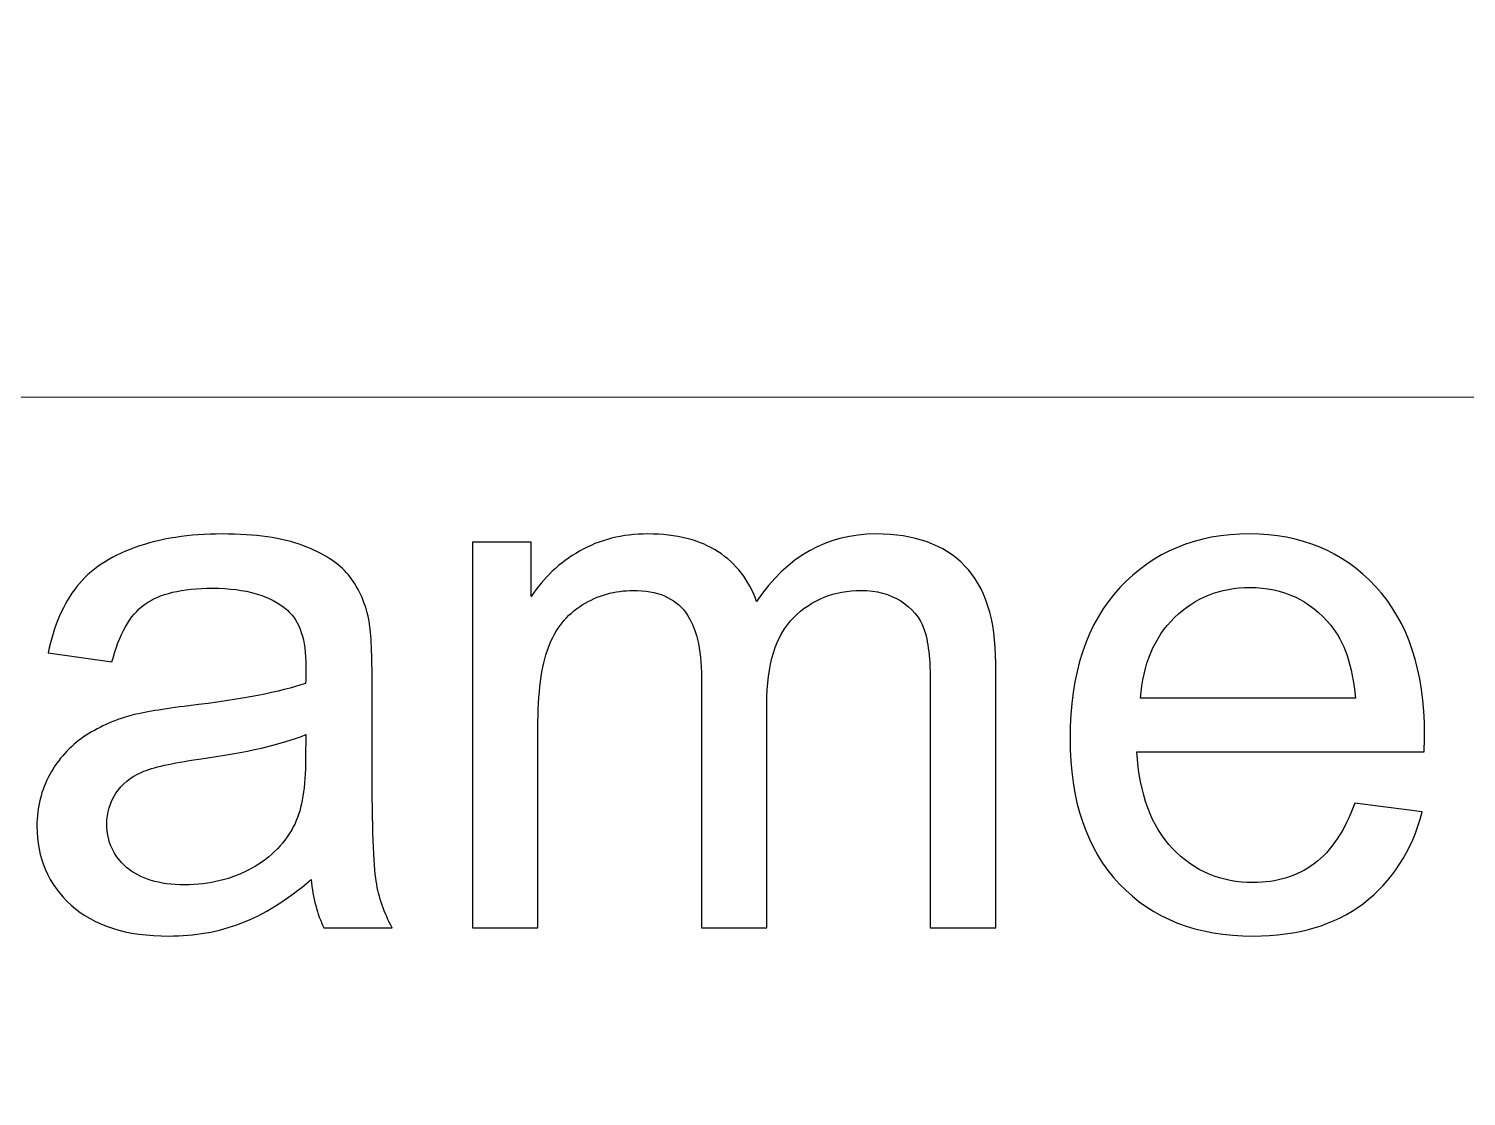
# Model space of a CAD drawing. Header units: centimetres. Extents: x -29.7 to 21.6, y -14.4 to 13.7.
# Drawn here: x 5.14 to 6.264, y 11.094 to 11.929 of the extents above; entities that cross this region are included whole.
import ezdxf

# ---------------------------------------------------------------- set-up
doc = ezdxf.new("R2010")
doc.units = ezdxf.units.CM
doc.header["$MEASUREMENT"] = 0
doc.layers.add('Layer 1', color=7, linetype='Continuous')

msp = doc.modelspace()

# ---------------------------------------------------------------- linework, layer by layer
at = {"layer": 'Layer 1', "color": 1, "lineweight": 9}
for points, knots in [([(1.28938, 9.70732), (1.28938, 9.70732), (1.28938, 13.6953), (1.28938, 13.6953), (1.28938, 13.6953), (1.28938, 13.6953), (11.25933, 13.6953), (11.25933, 13.6953), (11.25933, 13.6953), (11.25933, 13.6953), (11.25933, 9.70732), (11.25933, 9.70732)], [0, 0, 0, 0, 0.25, 0.25, 0.25, 0.25, 0.5, 0.5, 0.5, 0.5, 1, 1, 1, 1]), ([(8.76143, 11.01684), (8.76143, 11.01684), (4.28579, 11.01684), (4.28579, 11.01684), (4.28579, 11.01684), (4.28579, 11.01684), (4.28579, 11.64086), (4.28579, 11.64086), (4.28579, 11.64086), (4.28579, 11.64086), (8.76143, 11.64086), (8.76143, 11.64086), (8.76143, 11.64086), (8.76143, 11.64086), (8.76143, 11.01684), (8.76143, 11.01684)], [0, 0, 0, 0, 0.2, 0.2, 0.2, 0.2, 0.4, 0.4, 0.4, 0.4, 0.6, 0.6, 0.6, 0.6, 1, 1, 1, 1]), ([(8.76143, 11.01684), (8.76143, 11.01684), (4.28579, 11.01684), (4.28579, 11.01684), (4.28579, 11.01684), (4.28579, 11.01684), (4.28579, 11.64086), (4.28579, 11.64086), (4.28579, 11.64086), (4.28579, 11.64086), (8.76143, 11.64086), (8.76143, 11.64086), (8.76143, 11.64086), (8.76143, 11.64086), (8.76143, 11.01684), (8.76143, 11.01684)], [0, 0, 0, 0, 0.2, 0.2, 0.2, 0.2, 0.4, 0.4, 0.4, 0.4, 0.6, 0.6, 0.6, 0.6, 1, 1, 1, 1]), ([(5.36105, 11.2637), (5.34207, 11.24753), (5.32377, 11.2362), (5.30623, 11.22951), (5.30623, 11.22951), (5.2887, 11.22283), (5.26991, 11.21954), (5.24977, 11.21954), (5.24977, 11.21954), (5.21665, 11.21954), (5.19117, 11.22758), (5.17335, 11.24375), (5.17335, 11.24375), (5.15553, 11.25983), (5.14662, 11.28046), (5.14662, 11.30554), (5.14662, 11.30554), (5.14662, 11.32027), (5.15001, 11.33373), (5.15669, 11.34593), (5.15669, 11.34593), (5.16347, 11.35813), (5.17229, 11.36782), (5.18313, 11.37518), (5.18313, 11.37518), (5.19408, 11.38254), (5.20628, 11.38816), (5.21994, 11.39194), (5.21994, 11.39194), (5.23001, 11.39455), (5.24522, 11.39707), (5.26546, 11.39959), (5.26546, 11.39959), (5.30672, 11.40443), (5.33723, 11.41034), (5.3567, 11.41712), (5.3567, 11.41712), (5.35689, 11.42409), (5.35699, 11.42855), (5.35699, 11.43039), (5.35699, 11.43039), (5.35699, 11.45111), (5.35214, 11.46574), (5.34246, 11.47426), (5.34246, 11.47426), (5.32938, 11.48579), (5.30992, 11.4915), (5.28415, 11.4915), (5.28415, 11.4915), (5.26004, 11.4915), (5.24221, 11.48724), (5.23079, 11.47881), (5.23079, 11.47881), (5.21926, 11.47039), (5.21083, 11.45547), (5.20531, 11.43397), (5.20531, 11.43397), (5.20531, 11.43397), (5.15534, 11.44094), (5.15534, 11.44094), (5.15534, 11.44094), (5.15989, 11.46235), (5.16735, 11.47969), (5.17781, 11.49286), (5.17781, 11.49286), (5.18827, 11.50603), (5.20338, 11.5161), (5.22313, 11.52327), (5.22313, 11.52327), (5.2428, 11.53034), (5.26575, 11.53392), (5.29171, 11.53392), (5.29171, 11.53392), (5.31747, 11.53392), (5.33849, 11.53092), (5.35466, 11.52482), (5.35466, 11.52482), (5.37074, 11.51872), (5.38265, 11.51116), (5.39021, 11.50196), (5.39021, 11.50196), (5.39776, 11.49276), (5.40309, 11.48114), (5.40619, 11.46709), (5.40619, 11.46709), (5.40783, 11.45838), (5.40871, 11.44269), (5.40871, 11.42012), (5.40871, 11.42012), (5.40871, 11.42012), (5.40871, 11.35232), (5.40871, 11.35232), (5.40871, 11.35232), (5.40871, 11.30496), (5.40977, 11.27503), (5.4119, 11.26235), (5.4119, 11.26235), (5.41394, 11.24966), (5.4182, 11.23755), (5.4244, 11.22593), (5.4244, 11.22593), (5.4244, 11.22593), (5.37093, 11.22593), (5.37093, 11.22593), (5.37093, 11.22593), (5.3658, 11.23668), (5.36251, 11.24927), (5.36105, 11.2637)], [0, 0, 0, 0, 0.0357143, 0.0357143, 0.0357143, 0.0357143, 0.0714286, 0.0714286, 0.0714286, 0.0714286, 0.1071429, 0.1071429, 0.1071429, 0.1071429, 0.1428571, 0.1428571, 0.1428571, 0.1428571, 0.1785714, 0.1785714, 0.1785714, 0.1785714, 0.2142857, 0.2142857, 0.2142857, 0.2142857, 0.25, 0.25, 0.25, 0.25, 0.2857143, 0.2857143, 0.2857143, 0.2857143, 0.3214286, 0.3214286, 0.3214286, 0.3214286, 0.3571429, 0.3571429, 0.3571429, 0.3571429, 0.3928571, 0.3928571, 0.3928571, 0.3928571, 0.4285714, 0.4285714, 0.4285714, 0.4285714, 0.4642857, 0.4642857, 0.4642857, 0.4642857, 0.5, 0.5, 0.5, 0.5, 0.5357143, 0.5357143, 0.5357143, 0.5357143, 0.5714286, 0.5714286, 0.5714286, 0.5714286, 0.6071429, 0.6071429, 0.6071429, 0.6071429, 0.6428571, 0.6428571, 0.6428571, 0.6428571, 0.6785714, 0.6785714, 0.6785714, 0.6785714, 0.7142857, 0.7142857, 0.7142857, 0.7142857, 0.75, 0.75, 0.75, 0.75, 0.7857143, 0.7857143, 0.7857143, 0.7857143, 0.8214286, 0.8214286, 0.8214286, 0.8214286, 0.8571429, 0.8571429, 0.8571429, 0.8571429, 0.8928571, 0.8928571, 0.8928571, 0.8928571, 0.9285714, 0.9285714, 0.9285714, 0.9285714, 1, 1, 1, 1]), ([(5.48725, 11.22593), (5.48725, 11.22593), (5.48725, 11.52753), (5.48725, 11.52753), (5.48725, 11.52753), (5.48725, 11.52753), (5.53316, 11.52753), (5.53316, 11.52753), (5.53316, 11.52753), (5.53316, 11.52753), (5.53316, 11.48492), (5.53316, 11.48492), (5.53316, 11.48492), (5.54256, 11.49964), (5.55515, 11.51155), (5.57084, 11.52046), (5.57084, 11.52046), (5.58653, 11.52947), (5.60435, 11.53392), (5.6244, 11.53392), (5.6244, 11.53392), (5.64667, 11.53392), (5.66498, 11.52927), (5.67922, 11.52007), (5.67922, 11.52007), (5.69345, 11.51078), (5.70353, 11.49789), (5.70934, 11.48124), (5.70934, 11.48124), (5.73336, 11.51639), (5.76445, 11.53392), (5.8028, 11.53392), (5.8028, 11.53392), (5.83283, 11.53392), (5.85597, 11.52569), (5.87205, 11.50913), (5.87205, 11.50913), (5.88823, 11.49257), (5.89636, 11.46709), (5.89636, 11.43271), (5.89636, 11.43271), (5.89636, 11.43271), (5.89636, 11.22593), (5.89636, 11.22593), (5.89636, 11.22593), (5.89636, 11.22593), (5.84522, 11.22593), (5.84522, 11.22593), (5.84522, 11.22593), (5.84522, 11.22593), (5.84522, 11.41576), (5.84522, 11.41576), (5.84522, 11.41576), (5.84522, 11.4361), (5.84348, 11.45082), (5.84019, 11.45983), (5.84019, 11.45983), (5.83689, 11.46884), (5.83089, 11.47601), (5.82208, 11.48153), (5.82208, 11.48153), (5.81336, 11.48705), (5.80309, 11.48976), (5.79137, 11.48976), (5.79137, 11.48976), (5.77007, 11.48976), (5.75244, 11.48269), (5.73839, 11.46864), (5.73839, 11.46864), (5.72435, 11.4545), (5.71738, 11.43194), (5.71738, 11.40094), (5.71738, 11.40094), (5.71738, 11.40094), (5.71738, 11.22593), (5.71738, 11.22593), (5.71738, 11.22593), (5.71738, 11.22593), (5.66624, 11.22593), (5.66624, 11.22593), (5.66624, 11.22593), (5.66624, 11.22593), (5.66624, 11.42167), (5.66624, 11.42167), (5.66624, 11.42167), (5.66624, 11.44433), (5.66207, 11.46138), (5.65374, 11.47271), (5.65374, 11.47271), (5.64542, 11.48404), (5.63176, 11.48976), (5.61287, 11.48976), (5.61287, 11.48976), (5.59854, 11.48976), (5.58527, 11.48598), (5.57307, 11.47843), (5.57307, 11.47843), (5.56086, 11.47087), (5.55205, 11.45983), (5.54653, 11.44521), (5.54653, 11.44521), (5.5411, 11.43068), (5.53839, 11.40966), (5.53839, 11.38225), (5.53839, 11.38225), (5.53839, 11.38225), (5.53839, 11.22593), (5.53839, 11.22593), (5.53839, 11.22593), (5.53839, 11.22593), (5.48725, 11.22593), (5.48725, 11.22593)], [0, 0, 0, 0, 0.0344828, 0.0344828, 0.0344828, 0.0344828, 0.0689655, 0.0689655, 0.0689655, 0.0689655, 0.1034483, 0.1034483, 0.1034483, 0.1034483, 0.137931, 0.137931, 0.137931, 0.137931, 0.1724138, 0.1724138, 0.1724138, 0.1724138, 0.2068966, 0.2068966, 0.2068966, 0.2068966, 0.2413793, 0.2413793, 0.2413793, 0.2413793, 0.2758621, 0.2758621, 0.2758621, 0.2758621, 0.3103448, 0.3103448, 0.3103448, 0.3103448, 0.3448276, 0.3448276, 0.3448276, 0.3448276, 0.3793103, 0.3793103, 0.3793103, 0.3793103, 0.4137931, 0.4137931, 0.4137931, 0.4137931, 0.4482759, 0.4482759, 0.4482759, 0.4482759, 0.4827586, 0.4827586, 0.4827586, 0.4827586, 0.5172414, 0.5172414, 0.5172414, 0.5172414, 0.5517241, 0.5517241, 0.5517241, 0.5517241, 0.5862069, 0.5862069, 0.5862069, 0.5862069, 0.6206897, 0.6206897, 0.6206897, 0.6206897, 0.6551724, 0.6551724, 0.6551724, 0.6551724, 0.6896552, 0.6896552, 0.6896552, 0.6896552, 0.7241379, 0.7241379, 0.7241379, 0.7241379, 0.7586207, 0.7586207, 0.7586207, 0.7586207, 0.7931034, 0.7931034, 0.7931034, 0.7931034, 0.8275862, 0.8275862, 0.8275862, 0.8275862, 0.862069, 0.862069, 0.862069, 0.862069, 0.8965517, 0.8965517, 0.8965517, 0.8965517, 0.9310345, 0.9310345, 0.9310345, 0.9310345, 1, 1, 1, 1]), ([(6.17704, 11.32356), (6.17704, 11.32356), (6.22992, 11.31658), (6.22992, 11.31658), (6.22992, 11.31658), (6.22169, 11.28588), (6.20629, 11.26196), (6.18382, 11.24501), (6.18382, 11.24501), (6.16135, 11.22806), (6.13268, 11.21954), (6.09772, 11.21954), (6.09772, 11.21954), (6.05375, 11.21954), (6.01888, 11.2331), (5.99312, 11.26022), (5.99312, 11.26022), (5.96735, 11.28724), (5.95447, 11.3253), (5.95447, 11.37421), (5.95447, 11.37421), (5.95447, 11.42477), (5.96745, 11.46409), (5.9935, 11.49199), (5.9935, 11.49199), (6.01956, 11.51998), (6.05336, 11.53392), (6.09491, 11.53392), (6.09491, 11.53392), (6.1351, 11.53392), (6.16794, 11.52027), (6.19341, 11.49286), (6.19341, 11.49286), (6.21888, 11.46545), (6.23167, 11.4269), (6.23167, 11.37721), (6.23167, 11.37721), (6.23167, 11.37421), (6.23157, 11.36966), (6.23138, 11.36366), (6.23138, 11.36366), (6.23138, 11.36366), (6.00677, 11.36366), (6.00677, 11.36366), (6.00677, 11.36366), (6.00871, 11.33063), (6.01801, 11.30525), (6.03486, 11.28772), (6.03486, 11.28772), (6.05162, 11.27019), (6.07263, 11.26138), (6.09772, 11.26138), (6.09772, 11.26138), (6.11641, 11.26138), (6.13239, 11.26632), (6.14556, 11.2762), (6.14556, 11.2762), (6.15883, 11.28608), (6.16929, 11.30186), (6.17704, 11.32356)], [0, 0, 0, 0, 0.0625, 0.0625, 0.0625, 0.0625, 0.125, 0.125, 0.125, 0.125, 0.1875, 0.1875, 0.1875, 0.1875, 0.25, 0.25, 0.25, 0.25, 0.3125, 0.3125, 0.3125, 0.3125, 0.375, 0.375, 0.375, 0.375, 0.4375, 0.4375, 0.4375, 0.4375, 0.5, 0.5, 0.5, 0.5, 0.5625, 0.5625, 0.5625, 0.5625, 0.625, 0.625, 0.625, 0.625, 0.6875, 0.6875, 0.6875, 0.6875, 0.75, 0.75, 0.75, 0.75, 0.8125, 0.8125, 0.8125, 0.8125, 0.875, 0.875, 0.875, 0.875, 1, 1, 1, 1]), ([(6.00968, 11.4055), (6.00968, 11.4055), (6.17762, 11.4055), (6.17762, 11.4055), (6.17762, 11.4055), (6.17539, 11.43087), (6.1689, 11.44985), (6.15835, 11.46254), (6.15835, 11.46254), (6.14217, 11.4822), (6.12106, 11.49208), (6.0952, 11.49208), (6.0952, 11.49208), (6.07176, 11.49208), (6.0521, 11.48424), (6.03612, 11.46855), (6.03612, 11.46855), (6.02023, 11.45286), (6.01142, 11.43184), (6.00968, 11.4055)], [0, 0, 0, 0, 0.1666667, 0.1666667, 0.1666667, 0.1666667, 0.3333333, 0.3333333, 0.3333333, 0.3333333, 0.5, 0.5, 0.5, 0.5, 0.6666667, 0.6666667, 0.6666667, 0.6666667, 1, 1, 1, 1]), ([(5.35699, 11.37702), (5.33839, 11.36947), (5.3105, 11.36307), (5.2733, 11.35784), (5.2733, 11.35784), (5.25219, 11.35484), (5.23728, 11.35145), (5.22856, 11.34767), (5.22856, 11.34767), (5.21984, 11.3439), (5.21316, 11.33838), (5.20841, 11.33121), (5.20841, 11.33121), (5.20367, 11.32395), (5.20125, 11.31591), (5.20125, 11.307), (5.20125, 11.307), (5.20125, 11.29353), (5.20638, 11.2822), (5.21674, 11.27319), (5.21674, 11.27319), (5.22711, 11.26419), (5.24221, 11.25963), (5.26207, 11.25963), (5.26207, 11.25963), (5.28173, 11.25963), (5.29926, 11.2639), (5.31466, 11.27252), (5.31466, 11.27252), (5.32996, 11.28104), (5.3413, 11.29276), (5.34846, 11.30758), (5.34846, 11.30758), (5.35398, 11.3191), (5.3567, 11.33605), (5.3567, 11.35843), (5.3567, 11.35843), (5.3567, 11.35843), (5.35699, 11.37702), (5.35699, 11.37702)], [0, 0, 0, 0, 0.0909091, 0.0909091, 0.0909091, 0.0909091, 0.1818182, 0.1818182, 0.1818182, 0.1818182, 0.2727273, 0.2727273, 0.2727273, 0.2727273, 0.3636364, 0.3636364, 0.3636364, 0.3636364, 0.4545455, 0.4545455, 0.4545455, 0.4545455, 0.5454545, 0.5454545, 0.5454545, 0.5454545, 0.6363636, 0.6363636, 0.6363636, 0.6363636, 0.7272727, 0.7272727, 0.7272727, 0.7272727, 0.8181818, 0.8181818, 0.8181818, 0.8181818, 1, 1, 1, 1])]:
    msp.add_open_spline(points, degree=3, knots=knots, dxfattribs=at)
at = {"layer": 'Layer 1', "color": 250}
for points, knots in [([(5.36105, 11.2637), (5.34207, 11.24753), (5.32377, 11.2362), (5.30623, 11.22951), (5.30623, 11.22951), (5.2887, 11.22283), (5.26991, 11.21954), (5.24977, 11.21954), (5.24977, 11.21954), (5.21665, 11.21954), (5.19117, 11.22758), (5.17335, 11.24375), (5.17335, 11.24375), (5.15553, 11.25983), (5.14662, 11.28046), (5.14662, 11.30554), (5.14662, 11.30554), (5.14662, 11.32027), (5.15001, 11.33373), (5.15669, 11.34593), (5.15669, 11.34593), (5.16347, 11.35813), (5.17229, 11.36782), (5.18313, 11.37518), (5.18313, 11.37518), (5.19408, 11.38254), (5.20628, 11.38816), (5.21994, 11.39194), (5.21994, 11.39194), (5.23001, 11.39455), (5.24522, 11.39707), (5.26546, 11.39959), (5.26546, 11.39959), (5.30672, 11.40443), (5.33723, 11.41034), (5.3567, 11.41712), (5.3567, 11.41712), (5.35689, 11.42409), (5.35699, 11.42855), (5.35699, 11.43039), (5.35699, 11.43039), (5.35699, 11.45111), (5.35214, 11.46574), (5.34246, 11.47426), (5.34246, 11.47426), (5.32938, 11.48579), (5.30992, 11.4915), (5.28415, 11.4915), (5.28415, 11.4915), (5.26004, 11.4915), (5.24221, 11.48724), (5.23079, 11.47881), (5.23079, 11.47881), (5.21926, 11.47039), (5.21083, 11.45547), (5.20531, 11.43397), (5.20531, 11.43397), (5.20531, 11.43397), (5.15534, 11.44094), (5.15534, 11.44094), (5.15534, 11.44094), (5.15989, 11.46235), (5.16735, 11.47969), (5.17781, 11.49286), (5.17781, 11.49286), (5.18827, 11.50603), (5.20338, 11.5161), (5.22313, 11.52327), (5.22313, 11.52327), (5.2428, 11.53034), (5.26575, 11.53392), (5.29171, 11.53392), (5.29171, 11.53392), (5.31747, 11.53392), (5.33849, 11.53092), (5.35466, 11.52482), (5.35466, 11.52482), (5.37074, 11.51872), (5.38265, 11.51116), (5.39021, 11.50196), (5.39021, 11.50196), (5.39776, 11.49276), (5.40309, 11.48114), (5.40619, 11.46709), (5.40619, 11.46709), (5.40783, 11.45838), (5.40871, 11.44269), (5.40871, 11.42012), (5.40871, 11.42012), (5.40871, 11.42012), (5.40871, 11.35232), (5.40871, 11.35232), (5.40871, 11.35232), (5.40871, 11.30496), (5.40977, 11.27503), (5.4119, 11.26235), (5.4119, 11.26235), (5.41394, 11.24966), (5.4182, 11.23755), (5.4244, 11.22593), (5.4244, 11.22593), (5.4244, 11.22593), (5.37093, 11.22593), (5.37093, 11.22593), (5.37093, 11.22593), (5.3658, 11.23668), (5.36251, 11.24927), (5.36105, 11.2637)], [0, 0, 0, 0, 0.0357143, 0.0357143, 0.0357143, 0.0357143, 0.0714286, 0.0714286, 0.0714286, 0.0714286, 0.1071429, 0.1071429, 0.1071429, 0.1071429, 0.1428571, 0.1428571, 0.1428571, 0.1428571, 0.1785714, 0.1785714, 0.1785714, 0.1785714, 0.2142857, 0.2142857, 0.2142857, 0.2142857, 0.25, 0.25, 0.25, 0.25, 0.2857143, 0.2857143, 0.2857143, 0.2857143, 0.3214286, 0.3214286, 0.3214286, 0.3214286, 0.3571429, 0.3571429, 0.3571429, 0.3571429, 0.3928571, 0.3928571, 0.3928571, 0.3928571, 0.4285714, 0.4285714, 0.4285714, 0.4285714, 0.4642857, 0.4642857, 0.4642857, 0.4642857, 0.5, 0.5, 0.5, 0.5, 0.5357143, 0.5357143, 0.5357143, 0.5357143, 0.5714286, 0.5714286, 0.5714286, 0.5714286, 0.6071429, 0.6071429, 0.6071429, 0.6071429, 0.6428571, 0.6428571, 0.6428571, 0.6428571, 0.6785714, 0.6785714, 0.6785714, 0.6785714, 0.7142857, 0.7142857, 0.7142857, 0.7142857, 0.75, 0.75, 0.75, 0.75, 0.7857143, 0.7857143, 0.7857143, 0.7857143, 0.8214286, 0.8214286, 0.8214286, 0.8214286, 0.8571429, 0.8571429, 0.8571429, 0.8571429, 0.8928571, 0.8928571, 0.8928571, 0.8928571, 0.9285714, 0.9285714, 0.9285714, 0.9285714, 1, 1, 1, 1]), ([(5.48725, 11.22593), (5.48725, 11.22593), (5.48725, 11.52753), (5.48725, 11.52753), (5.48725, 11.52753), (5.48725, 11.52753), (5.53316, 11.52753), (5.53316, 11.52753), (5.53316, 11.52753), (5.53316, 11.52753), (5.53316, 11.48492), (5.53316, 11.48492), (5.53316, 11.48492), (5.54256, 11.49964), (5.55515, 11.51155), (5.57084, 11.52046), (5.57084, 11.52046), (5.58653, 11.52947), (5.60435, 11.53392), (5.6244, 11.53392), (5.6244, 11.53392), (5.64667, 11.53392), (5.66498, 11.52927), (5.67922, 11.52007), (5.67922, 11.52007), (5.69345, 11.51078), (5.70353, 11.49789), (5.70934, 11.48124), (5.70934, 11.48124), (5.73336, 11.51639), (5.76445, 11.53392), (5.8028, 11.53392), (5.8028, 11.53392), (5.83283, 11.53392), (5.85597, 11.52569), (5.87205, 11.50913), (5.87205, 11.50913), (5.88823, 11.49257), (5.89636, 11.46709), (5.89636, 11.43271), (5.89636, 11.43271), (5.89636, 11.43271), (5.89636, 11.22593), (5.89636, 11.22593), (5.89636, 11.22593), (5.89636, 11.22593), (5.84522, 11.22593), (5.84522, 11.22593), (5.84522, 11.22593), (5.84522, 11.22593), (5.84522, 11.41576), (5.84522, 11.41576), (5.84522, 11.41576), (5.84522, 11.4361), (5.84348, 11.45082), (5.84019, 11.45983), (5.84019, 11.45983), (5.83689, 11.46884), (5.83089, 11.47601), (5.82208, 11.48153), (5.82208, 11.48153), (5.81336, 11.48705), (5.80309, 11.48976), (5.79137, 11.48976), (5.79137, 11.48976), (5.77007, 11.48976), (5.75244, 11.48269), (5.73839, 11.46864), (5.73839, 11.46864), (5.72435, 11.4545), (5.71738, 11.43194), (5.71738, 11.40094), (5.71738, 11.40094), (5.71738, 11.40094), (5.71738, 11.22593), (5.71738, 11.22593), (5.71738, 11.22593), (5.71738, 11.22593), (5.66624, 11.22593), (5.66624, 11.22593), (5.66624, 11.22593), (5.66624, 11.22593), (5.66624, 11.42167), (5.66624, 11.42167), (5.66624, 11.42167), (5.66624, 11.44433), (5.66207, 11.46138), (5.65374, 11.47271), (5.65374, 11.47271), (5.64542, 11.48404), (5.63176, 11.48976), (5.61287, 11.48976), (5.61287, 11.48976), (5.59854, 11.48976), (5.58527, 11.48598), (5.57307, 11.47843), (5.57307, 11.47843), (5.56086, 11.47087), (5.55205, 11.45983), (5.54653, 11.44521), (5.54653, 11.44521), (5.5411, 11.43068), (5.53839, 11.40966), (5.53839, 11.38225), (5.53839, 11.38225), (5.53839, 11.38225), (5.53839, 11.22593), (5.53839, 11.22593), (5.53839, 11.22593), (5.53839, 11.22593), (5.48725, 11.22593), (5.48725, 11.22593)], [0, 0, 0, 0, 0.0344828, 0.0344828, 0.0344828, 0.0344828, 0.0689655, 0.0689655, 0.0689655, 0.0689655, 0.1034483, 0.1034483, 0.1034483, 0.1034483, 0.137931, 0.137931, 0.137931, 0.137931, 0.1724138, 0.1724138, 0.1724138, 0.1724138, 0.2068966, 0.2068966, 0.2068966, 0.2068966, 0.2413793, 0.2413793, 0.2413793, 0.2413793, 0.2758621, 0.2758621, 0.2758621, 0.2758621, 0.3103448, 0.3103448, 0.3103448, 0.3103448, 0.3448276, 0.3448276, 0.3448276, 0.3448276, 0.3793103, 0.3793103, 0.3793103, 0.3793103, 0.4137931, 0.4137931, 0.4137931, 0.4137931, 0.4482759, 0.4482759, 0.4482759, 0.4482759, 0.4827586, 0.4827586, 0.4827586, 0.4827586, 0.5172414, 0.5172414, 0.5172414, 0.5172414, 0.5517241, 0.5517241, 0.5517241, 0.5517241, 0.5862069, 0.5862069, 0.5862069, 0.5862069, 0.6206897, 0.6206897, 0.6206897, 0.6206897, 0.6551724, 0.6551724, 0.6551724, 0.6551724, 0.6896552, 0.6896552, 0.6896552, 0.6896552, 0.7241379, 0.7241379, 0.7241379, 0.7241379, 0.7586207, 0.7586207, 0.7586207, 0.7586207, 0.7931034, 0.7931034, 0.7931034, 0.7931034, 0.8275862, 0.8275862, 0.8275862, 0.8275862, 0.862069, 0.862069, 0.862069, 0.862069, 0.8965517, 0.8965517, 0.8965517, 0.8965517, 0.9310345, 0.9310345, 0.9310345, 0.9310345, 1, 1, 1, 1]), ([(6.17704, 11.32356), (6.17704, 11.32356), (6.22992, 11.31658), (6.22992, 11.31658), (6.22992, 11.31658), (6.22169, 11.28588), (6.20629, 11.26196), (6.18382, 11.24501), (6.18382, 11.24501), (6.16135, 11.22806), (6.13268, 11.21954), (6.09772, 11.21954), (6.09772, 11.21954), (6.05375, 11.21954), (6.01888, 11.2331), (5.99312, 11.26022), (5.99312, 11.26022), (5.96735, 11.28724), (5.95447, 11.3253), (5.95447, 11.37421), (5.95447, 11.37421), (5.95447, 11.42477), (5.96745, 11.46409), (5.9935, 11.49199), (5.9935, 11.49199), (6.01956, 11.51998), (6.05336, 11.53392), (6.09491, 11.53392), (6.09491, 11.53392), (6.1351, 11.53392), (6.16794, 11.52027), (6.19341, 11.49286), (6.19341, 11.49286), (6.21888, 11.46545), (6.23167, 11.4269), (6.23167, 11.37721), (6.23167, 11.37721), (6.23167, 11.37421), (6.23157, 11.36966), (6.23138, 11.36366), (6.23138, 11.36366), (6.23138, 11.36366), (6.00677, 11.36366), (6.00677, 11.36366), (6.00677, 11.36366), (6.00871, 11.33063), (6.01801, 11.30525), (6.03486, 11.28772), (6.03486, 11.28772), (6.05162, 11.27019), (6.07263, 11.26138), (6.09772, 11.26138), (6.09772, 11.26138), (6.11641, 11.26138), (6.13239, 11.26632), (6.14556, 11.2762), (6.14556, 11.2762), (6.15883, 11.28608), (6.16929, 11.30186), (6.17704, 11.32356)], [0, 0, 0, 0, 0.0625, 0.0625, 0.0625, 0.0625, 0.125, 0.125, 0.125, 0.125, 0.1875, 0.1875, 0.1875, 0.1875, 0.25, 0.25, 0.25, 0.25, 0.3125, 0.3125, 0.3125, 0.3125, 0.375, 0.375, 0.375, 0.375, 0.4375, 0.4375, 0.4375, 0.4375, 0.5, 0.5, 0.5, 0.5, 0.5625, 0.5625, 0.5625, 0.5625, 0.625, 0.625, 0.625, 0.625, 0.6875, 0.6875, 0.6875, 0.6875, 0.75, 0.75, 0.75, 0.75, 0.8125, 0.8125, 0.8125, 0.8125, 0.875, 0.875, 0.875, 0.875, 1, 1, 1, 1]), ([(6.00968, 11.4055), (6.00968, 11.4055), (6.17762, 11.4055), (6.17762, 11.4055), (6.17762, 11.4055), (6.17539, 11.43087), (6.1689, 11.44985), (6.15835, 11.46254), (6.15835, 11.46254), (6.14217, 11.4822), (6.12106, 11.49208), (6.0952, 11.49208), (6.0952, 11.49208), (6.07176, 11.49208), (6.0521, 11.48424), (6.03612, 11.46855), (6.03612, 11.46855), (6.02023, 11.45286), (6.01142, 11.43184), (6.00968, 11.4055)], [0, 0, 0, 0, 0.1666667, 0.1666667, 0.1666667, 0.1666667, 0.3333333, 0.3333333, 0.3333333, 0.3333333, 0.5, 0.5, 0.5, 0.5, 0.6666667, 0.6666667, 0.6666667, 0.6666667, 1, 1, 1, 1]), ([(5.35699, 11.37702), (5.33839, 11.36947), (5.3105, 11.36307), (5.2733, 11.35784), (5.2733, 11.35784), (5.25219, 11.35484), (5.23728, 11.35145), (5.22856, 11.34767), (5.22856, 11.34767), (5.21984, 11.3439), (5.21316, 11.33838), (5.20841, 11.33121), (5.20841, 11.33121), (5.20367, 11.32395), (5.20125, 11.31591), (5.20125, 11.307), (5.20125, 11.307), (5.20125, 11.29353), (5.20638, 11.2822), (5.21674, 11.27319), (5.21674, 11.27319), (5.22711, 11.26419), (5.24221, 11.25963), (5.26207, 11.25963), (5.26207, 11.25963), (5.28173, 11.25963), (5.29926, 11.2639), (5.31466, 11.27252), (5.31466, 11.27252), (5.32996, 11.28104), (5.3413, 11.29276), (5.34846, 11.30758), (5.34846, 11.30758), (5.35398, 11.3191), (5.3567, 11.33605), (5.3567, 11.35843), (5.3567, 11.35843), (5.3567, 11.35843), (5.35699, 11.37702), (5.35699, 11.37702)], [0, 0, 0, 0, 0.0909091, 0.0909091, 0.0909091, 0.0909091, 0.1818182, 0.1818182, 0.1818182, 0.1818182, 0.2727273, 0.2727273, 0.2727273, 0.2727273, 0.3636364, 0.3636364, 0.3636364, 0.3636364, 0.4545455, 0.4545455, 0.4545455, 0.4545455, 0.5454545, 0.5454545, 0.5454545, 0.5454545, 0.6363636, 0.6363636, 0.6363636, 0.6363636, 0.7272727, 0.7272727, 0.7272727, 0.7272727, 0.8181818, 0.8181818, 0.8181818, 0.8181818, 1, 1, 1, 1])]:
    msp.add_open_spline(points, degree=3, knots=knots, dxfattribs=at)

doc.saveas('drawing.dxf')
